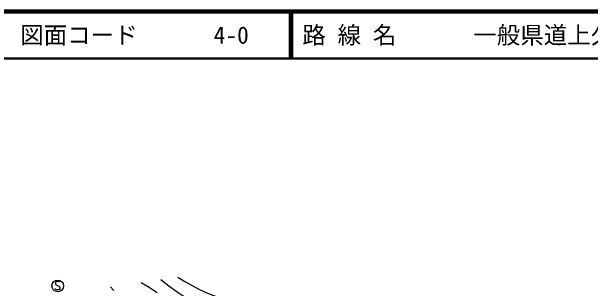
# Model space of a CAD drawing. Units: millimetres, scale not verified. Extents: x 40000 to 680000, y 20000 to 380000.
# Drawn here: x 118544 to 241663, y 321096 to 380000 of the extents above; entities that cross this region are included whole.
import ezdxf
from ezdxf.enums import TextEntityAlignment as Align

# ---------------------------------------------------------------- set-up
doc = ezdxf.new("R2010")
doc.units = ezdxf.units.MM
doc.header["$LTSCALE"] = 1000
for name, color, linetype, lineweight in [('M-BGD', 7, 'Continuous', 25), ('M-STR-STRC', 7, 'Continuous', 25), ('M-TTL', 2, 'Continuous', 140), ('M-TTL-LINE', 7, 'Continuous', 50)]:
    doc.layers.add(name, color=color, linetype=linetype, lineweight=lineweight)
doc.layers.add('M-TTL-TXT', color=7, linetype='Continuous')
doc.styles.add('ＭＳ ゴシック', font='')
doc.styles.get('ＭＳ ゴシック').set_extended_font_data('MS Gothic')

# ---------------------------------------------------------------- blocks, each defined once
blk = doc.blocks.new('BUHIN60')
at = {"color": 7, "linetype": 'Continuous', "lineweight": 25}
blk.add_lwpolyline([(-77, 891), (-174, 921), (-277, 911), (-403, 866), (-569, 767), (-687, 647), (-758, 496), (-758, 336), (-690, 209), (-637, 132), (-530, 50), (-420, 35), (367, 43), (489, -16), (611, -125), (677, -261), (700, -385), (681, -527), (543, -674), (296, -820), (179, -867), (48, -879), (-86, -849), (-235, -770)], dxfattribs=at)
blk.add_circle((0, 0), 1244, dxfattribs=at)

msp = doc.modelspace()

# ---------------------------------------------------------------- linework, layer by layer
at = {"layer": 'M-BGD'}
for points in [[(150305, 322979), (151995, 321660), (153733, 320380), (154820, 319652), (155948, 318969), (157107, 318339), (158304, 317757), (159472, 317251), (160662, 316801), (161643, 316487), (162648, 316229), (166261, 315616), (169893, 315061), (171000, 314970), (172112, 314938), (173113, 314967), (174108, 315056), (175223, 315229), (176328, 315462), (178370, 315956), (180416, 316389), (180720, 316441), (181024, 316493)], [(153915, 323487), (155361, 322595), (156835, 321756), (158259, 321010), (159711, 320317), (160813, 319849), (161946, 319434), (163756, 318904), (165599, 318427), (167011, 318072), (168429, 317778), (169278, 317661), (170131, 317605), (171130, 317609), (172139, 317674), (173642, 317850), (175132, 318085), (175948, 318229), (176772, 318379)], [(139566, 321467), (140292, 320645)], [(146138, 322392), (147819, 321335), (149477, 320222)]]:
    msp.add_lwpolyline(points, dxfattribs=at)
at = {"layer": 'M-TTL'}
msp.add_line((680000, 380000), (40000, 380000), dxfattribs=at)
at = {"layer": 'M-TTL-LINE'}
for p, q in [((177750, 380000), (177750, 370000)), ((178250, 380000), (178250, 370000)), ((40000, 370000), (680000, 370000))]:
    msp.add_line(p, q, dxfattribs=at)

# ---------------------------------------------------------------- block references
at = {"layer": 'M-STR-STRC', "rotation": 329.42002}
msp.add_blockref('BUHIN60', (128369, 321640), dxfattribs=at)

# ---------------------------------------------------------------- texts
at = {"layer": 'M-TTL-TXT', "style": 'ＭＳ ゴシック'}
for s, p in [('図面コード', (120380, 375000)), ('4-0', (161521, 375000)), ('路 線 名', (180380, 375000)), ('一般県道上久原藤生(停)線', (216734, 375000))]:
    msp.add_text(s, height=3666, dxfattribs=at).set_placement(p, align=Align.MIDDLE_LEFT)

doc.saveas('drawing.dxf')
